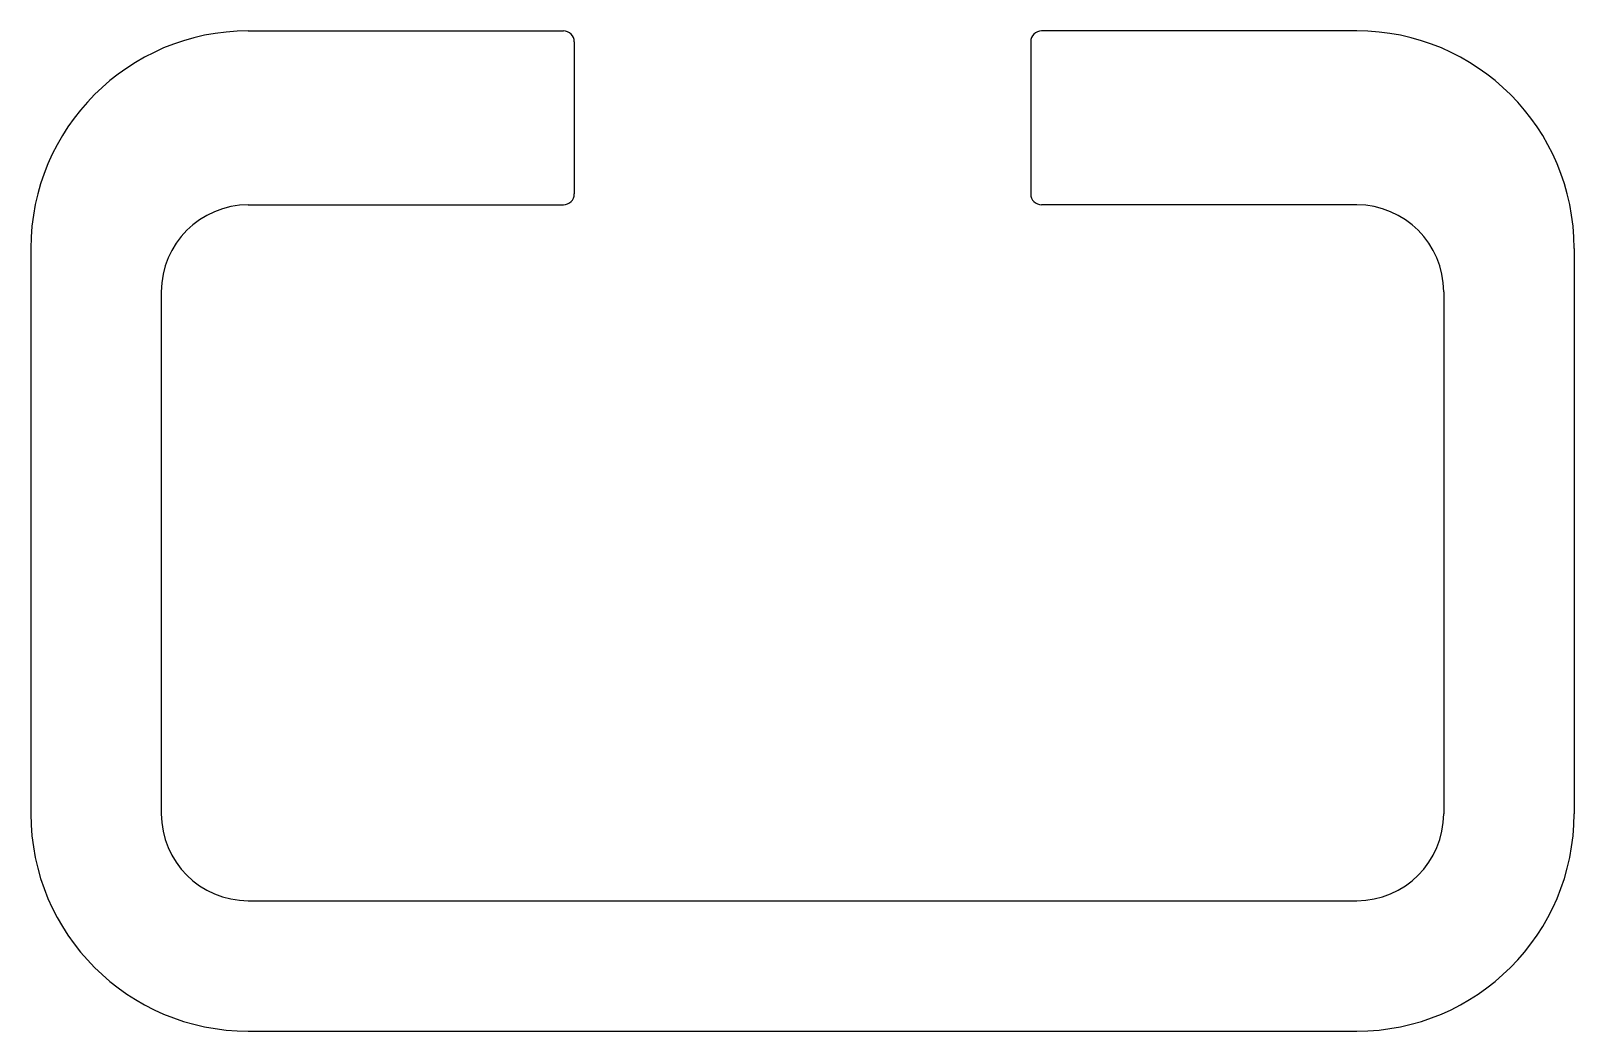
# Model space of a CAD drawing. Extents: x 2099.1 to 2134.6, y 1798.5 to 1821.5.
import ezdxf

# ---------------------------------------------------------------- set-up
doc = ezdxf.new("R2010")
doc.units = 0
doc.layers.get('0').update_dxf_attribs({"linetype": 'CONTINUOUS'})

msp = doc.modelspace()

# ---------------------------------------------------------------- linework, layer by layer
for p, q in [((2104.055, 1821.461), (2111.305, 1821.461)), ((2111.555, 1821.211), (2111.555, 1817.711)), ((2122.055, 1821.211), (2122.055, 1817.711)), ((2129.555, 1821.461), (2122.305, 1821.461)), ((2104.055, 1817.461), (2111.305, 1817.461)), ((2129.555, 1817.461), (2122.305, 1817.461)), ((2099.055, 1816.461), (2099.055, 1803.461)), ((2134.555, 1816.461), (2134.555, 1803.461)), ((2102.055, 1815.461), (2102.055, 1803.461)), ((2131.555, 1815.461), (2131.555, 1803.461)), ((2104.055, 1801.461), (2129.555, 1801.461)), ((2104.055, 1798.461), (2129.555, 1798.461))]:
    msp.add_line(p, q)
for centre, radius, start, end in [((2104.055, 1816.461), 5, 90, 180), ((2111.305, 1821.211), 0.25, 0, 90), ((2122.305, 1821.211), 0.25, 90, 180), ((2129.555, 1816.461), 5, 0, 90), ((2111.305, 1817.711), 0.25, 270, 0), ((2122.305, 1817.711), 0.25, 180, 270), ((2104.055, 1815.461), 2, 90, 180), ((2129.555, 1815.461), 2, 0, 90), ((2104.055, 1803.461), 5, 180, 270), ((2104.055, 1803.461), 2, 180, 270), ((2129.555, 1803.461), 2, 270, 0), ((2129.555, 1803.461), 5, 270, 0)]:
    msp.add_arc(centre, radius, start, end)

doc.saveas('drawing.dxf')
